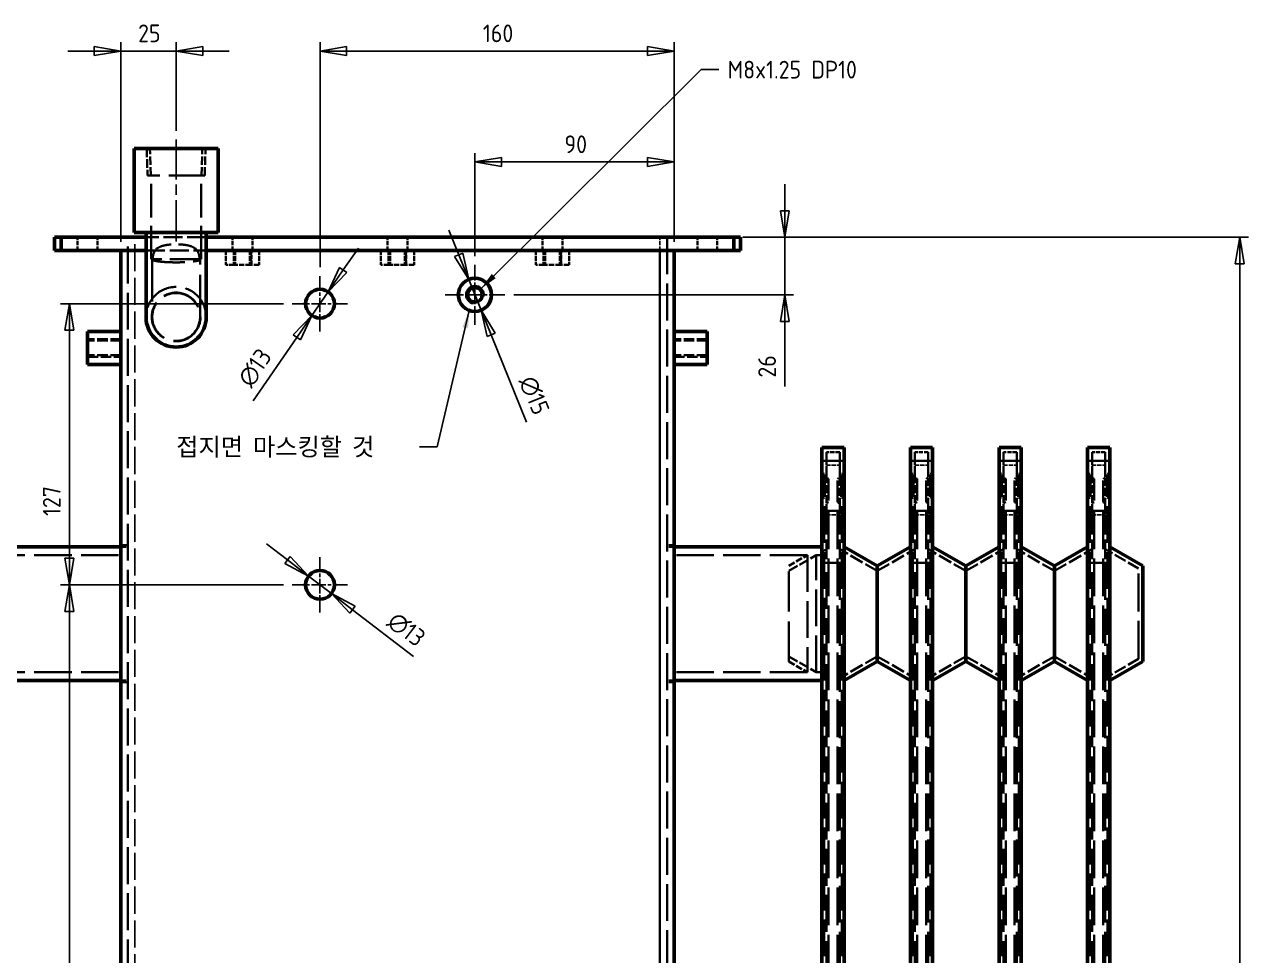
# Model space of a CAD drawing. Header units: millimetres. Extents: x 0 to 3364, y 0 to 2376.
# Drawn here: x 437 to 990, y 880 to 1300 of the extents above; entities that cross this region are included whole.
import ezdxf

# ---------------------------------------------------------------- set-up
doc = ezdxf.new("R2010")
doc.units = ezdxf.units.MM
doc.header["$LTSCALE"] = 4
doc.linetypes.add('CHAIN', pattern=[0.3543, 0.2362, -0.0295, 0.0591, -0.0295])
doc.linetypes.add('DASHED', pattern=[0.2067, 0.1654, -0.0413])
doc.layers.get('0').update_dxf_attribs({"lineweight": 25})
for name, color, linetype, lineweight in [('가려진 것(ISO)', 5, 'DASHED', 35), ('가려진 좁은 것(ISO)', 5, 'DASHED', 25), ('가시적인 것(ISO)', 7, 'Continuous', 50), ('가시적인 좁은 것(ISO)', 1, 'Continuous', 35), ('기호(ISO)', 7, 'Continuous', 25), ('중심 표식(ISO)', 1, 'Continuous', 25), ('중심선(ISO)', 1, 'Continuous', 25), ('치수(ISO)', 7, 'Continuous', 25)]:
    doc.layers.add(name, color=color, linetype=linetype, lineweight=lineweight)
doc.styles.add('ISO ProportionalPSTEK', font='isocp.shx')
doc.dimstyles.new('PSTEK', dxfattribs={"dimscale": 4, "dimtxt": 2, "dimasz": 3, "dimexe": 1, "dimexo": 1, "dimgap": 1, "dimtad": 1, "dimrnd": 1e-08, "dimdsep": 46, "dimtxsty": 'ISO ProportionalPSTEK', "dimblk": 'Filled-1', "dimcen": 0.09, "dimdle": 10, "dimclrd": 3, "dimclre": 3, "dimclrt": 1, "dimadec": 1, "dimazin": 2, "dimtfac": 1, "dimtmove": 0, "dimatfit": 3, "dimfxl": 0, "dimtolj": 1, "dimlwd": -1, "dimlwe": -1, "dimarcsym": 0})
doc.dimstyles.new('PSTEK$7', dxfattribs={"dimscale": 4, "dimtxt": 2, "dimasz": 2, "dimexe": 1, "dimexo": 1, "dimgap": 1, "dimtad": 1, "dimrnd": 1e-08, "dimdsep": 46, "dimtxsty": 'ISO ProportionalPSTEK', "dimblk": 'Filled-1', "dimcen": 0.09, "dimdle": 10, "dimclrd": 3, "dimclre": 3, "dimclrt": 1, "dimadec": 1, "dimazin": 2, "dimtfac": 1, "dimtmove": 0, "dimatfit": 3, "dimfxl": 0, "dimtolj": 1, "dimlwd": -1, "dimlwe": -1, "dimarcsym": 0})

# ---------------------------------------------------------------- blocks, each defined once
blk = doc.blocks.new('Filled-1')
at = {"color": 0}
for p, q in [((0, 0), (-1, 0.167)), ((-1, 0.167), (-1, -0.167)), ((-1, 0), (0, 0)), ((-1, -0.167), (0, 0))]:
    blk.add_line(p, q, dxfattribs=at)
at = {"color": 0, "flags": 128}
blk.add_lwpolyline([(-1, -0.167), (0, 0)], dxfattribs=at)
at = {"color": 0}
blk.add_solid([(-1, -0.167), (0, 0), (-1, 0.167), (-1, -0.167)], dxfattribs=at)
blk = doc.blocks.new('*D19')
at = {"layer": 'Defpoints', "color": 0}
for p in [(457.54, 1047.32), (558.25, 1047.32), (450.75, 344.32)]:
    blk.add_point(p, dxfattribs=at)
at = {"layer": '치수(ISO)', "color": 3}
for p, q in [((554.25, 1047.32), (453.54, 1047.32)), ((457.54, 356.32), (457.54, 1035.32))]:
    blk.add_line(p, q, dxfattribs=at)
at = {"layer": '치수(ISO)', "color": 3, "xscale": 12, "yscale": 12, "zscale": 12}
for p, rotation in [((457.54, 1047.32), 90), ((457.54, 344.32), 270)]:
    blk.add_blockref('Filled-1', p, dxfattribs=dict(at, rotation=rotation))
at = {"layer": '치수(ISO)', "color": 1, "insert": (445.54, 634.45), "char_height": 8, "attachment_point": 1, "rotation": 90, "style": 'ISO ProportionalPSTEK'}
blk.add_mtext('\\A1;703', dxfattribs=at)
blk = doc.blocks.new('*D20')
at = {"layer": 'Defpoints', "color": 0}
for p in [(457.54, 1174.32), (558.25, 1174.32), (558.25, 1047.32)]:
    blk.add_point(p, dxfattribs=at)
at = {"layer": '치수(ISO)', "color": 3}
for p, q in [((554.25, 1174.32), (453.54, 1174.32)), ((457.54, 1059.32), (457.54, 1162.32)), ((554.25, 1047.32), (453.54, 1047.32))]:
    blk.add_line(p, q, dxfattribs=at)
at = {"layer": '치수(ISO)', "color": 3, "xscale": 12, "yscale": 12, "zscale": 12}
for p, rotation in [((457.54, 1174.32), 90), ((457.54, 1047.32), 270)]:
    blk.add_blockref('Filled-1', p, dxfattribs=dict(at, rotation=rotation))
at = {"layer": '치수(ISO)', "color": 1, "insert": (445.54, 1078.42), "char_height": 8, "attachment_point": 1, "rotation": 90, "style": 'ISO ProportionalPSTEK'}
blk.add_mtext('\\A1;127', dxfattribs=at)
blk = doc.blocks.new('*D21')
at = {"layer": 'Defpoints', "color": 0}
for p in [(574.44, 1179.67), (567.05, 1168.97)]:
    blk.add_point(p, dxfattribs=at)
at = {"layer": '치수(ISO)', "color": 3}
for p, q in [((581.25, 1189.54), (588.07, 1199.42)), ((574.44, 1179.67), (567.05, 1168.97)), ((560.24, 1159.09), (540.51, 1130.5))]:
    blk.add_line(p, q, dxfattribs=at)
at = {"layer": '치수(ISO)', "color": 3, "xscale": 12, "yscale": 12, "zscale": 12}
for p, rotation in [((574.44, 1179.67), 235.3926417298371), ((567.05, 1168.97), 55.39264172983709)]:
    blk.add_blockref('Filled-1', p, dxfattribs=dict(at, rotation=rotation))
at = {"layer": '치수(ISO)', "color": 1, "insert": (532.91, 1140.61), "char_height": 8, "attachment_point": 1, "rotation": 55.3926, "style": 'ISO ProportionalPSTEK'}
blk.add_mtext('\\A1;∅13', dxfattribs=at)
blk = doc.blocks.new('*D48')
at = {"layer": 'Defpoints', "color": 0}
for p in [(730.75, 1288.42), (730.75, 1198.32), (570.75, 1186.82)]:
    blk.add_point(p, dxfattribs=at)
at = {"layer": '치수(ISO)', "color": 3}
for p, q in [((570.75, 1190.82), (570.75, 1292.42)), ((730.75, 1202.32), (730.75, 1292.42)), ((582.75, 1288.42), (718.75, 1288.42))]:
    blk.add_line(p, q, dxfattribs=at)
at = {"layer": '치수(ISO)', "color": 3, "xscale": 12, "yscale": 12, "zscale": 12, "rotation": 180}
blk.add_blockref('Filled-1', (570.75, 1288.42), dxfattribs=at)
at = {"layer": '치수(ISO)', "color": 3, "xscale": 12, "yscale": 12, "zscale": 12}
blk.add_blockref('Filled-1', (730.75, 1288.42), dxfattribs=at)
at = {"layer": '치수(ISO)', "color": 1, "insert": (644.34, 1300.42), "char_height": 8, "attachment_point": 1, "style": 'ISO ProportionalPSTEK'}
blk.add_mtext('\\A1;160', dxfattribs=at)
blk = doc.blocks.new('*D49')
at = {"layer": 'Defpoints', "color": 0}
for p in [(640.75, 1238.32), (730.75, 1198.32), (640.75, 1191.82)]:
    blk.add_point(p, dxfattribs=at)
at = {"layer": '치수(ISO)', "color": 3}
for p, q in [((640.75, 1195.82), (640.75, 1242.32)), ((730.75, 1202.32), (730.75, 1242.32)), ((718.75, 1238.32), (652.75, 1238.32))]:
    blk.add_line(p, q, dxfattribs=at)
at = {"layer": '치수(ISO)', "color": 3, "xscale": 12, "yscale": 12, "zscale": 12, "rotation": 180}
blk.add_blockref('Filled-1', (640.75, 1238.32), dxfattribs=at)
at = {"layer": '치수(ISO)', "color": 3, "xscale": 12, "yscale": 12, "zscale": 12}
blk.add_blockref('Filled-1', (730.75, 1238.32), dxfattribs=at)
at = {"layer": '치수(ISO)', "color": 1, "insert": (681.18, 1250.32), "char_height": 8, "attachment_point": 1, "style": 'ISO ProportionalPSTEK'}
blk.add_mtext('\\A1;90', dxfattribs=at)
blk = doc.blocks.new('*D50')
at = {"layer": 'Defpoints', "color": 0}
for p in [(757.75, 1204.32), (780.75, 1204.32), (654.25, 1178.32)]:
    blk.add_point(p, dxfattribs=at)
at = {"layer": '치수(ISO)', "color": 3}
for p, q in [((780.75, 1216.32), (780.75, 1228.32)), ((761.75, 1204.32), (784.75, 1204.32)), ((780.75, 1204.32), (780.75, 1178.32)), ((658.25, 1178.32), (784.75, 1178.32)), ((780.75, 1166.32), (780.75, 1136.92))]:
    blk.add_line(p, q, dxfattribs=at)
at = {"layer": '치수(ISO)', "color": 3, "xscale": 12, "yscale": 12, "zscale": 12}
for p, rotation in [((780.75, 1204.32), 270), ((780.75, 1178.32), 90)]:
    blk.add_blockref('Filled-1', p, dxfattribs=dict(at, rotation=rotation))
at = {"layer": '치수(ISO)', "color": 1, "insert": (768.74, 1140.92), "char_height": 8, "attachment_point": 1, "rotation": 90, "style": 'ISO ProportionalPSTEK'}
blk.add_mtext('\\A1;26', dxfattribs=at)
blk = doc.blocks.new('*D82')
at = {"layer": 'Defpoints', "color": 0}
for p in [(757.75, 1204.32), (757.75, 344.32), (986.26, 344.32)]:
    blk.add_point(p, dxfattribs=at)
at = {"layer": '치수(ISO)', "color": 3}
for p, q in [((761.75, 1204.32), (990.26, 1204.32)), ((986.26, 1192.32), (986.26, 356.32)), ((761.75, 344.32), (990.26, 344.32))]:
    blk.add_line(p, q, dxfattribs=at)
at = {"layer": '치수(ISO)', "color": 3, "xscale": 12, "yscale": 12, "zscale": 12}
for p, rotation in [((986.26, 1204.32), 90), ((986.26, 344.32), 270)]:
    blk.add_blockref('Filled-1', p, dxfattribs=dict(at, rotation=rotation))
at = {"layer": '치수(ISO)', "color": 1, "insert": (974.26, 847.11), "char_height": 8, "attachment_point": 1, "rotation": 90, "style": 'ISO ProportionalPSTEK'}
blk.add_mtext('\\A1;860', dxfattribs=at)
blk = doc.blocks.new('*D84')
at = {"layer": 'Defpoints', "color": 0}
for p in [(505.75, 1288.42), (505.75, 1248.42), (480.75, 1198.32)]:
    blk.add_point(p, dxfattribs=at)
at = {"layer": '치수(ISO)', "color": 3}
for p, q in [((480.75, 1202.32), (480.75, 1292.42)), ((505.75, 1252.42), (505.75, 1292.42)), ((468.75, 1288.42), (456.75, 1288.42)), ((480.75, 1288.42), (505.75, 1288.42)), ((517.75, 1288.42), (529.75, 1288.42))]:
    blk.add_line(p, q, dxfattribs=at)
at = {"layer": '치수(ISO)', "color": 3, "xscale": 12, "yscale": 12, "zscale": 12}
blk.add_blockref('Filled-1', (480.75, 1288.42), dxfattribs=at)
at = {"layer": '치수(ISO)', "color": 3, "xscale": 12, "yscale": 12, "zscale": 12, "rotation": 180}
blk.add_blockref('Filled-1', (505.75, 1288.42), dxfattribs=at)
at = {"layer": '치수(ISO)', "color": 1, "insert": (488.58, 1300.42), "char_height": 8, "attachment_point": 1, "style": 'ISO ProportionalPSTEK'}
blk.add_mtext('\\A1;25', dxfattribs=at)
blk = doc.blocks.new('*D88')
at = {"layer": 'Defpoints', "color": 0}
for p in [(565.59, 1051.27), (575.9, 1043.36)]:
    blk.add_point(p, dxfattribs=at)
at = {"layer": '치수(ISO)', "color": 3}
for p, q in [((556.06, 1058.57), (546.54, 1065.87)), ((565.59, 1051.27), (575.9, 1043.36)), ((585.43, 1036.06), (612.99, 1014.93))]:
    blk.add_line(p, q, dxfattribs=at)
at = {"layer": '치수(ISO)', "color": 3, "xscale": 12, "yscale": 12, "zscale": 12}
for p, rotation in [((565.59, 1051.27), 322.5273312121367), ((575.9, 1043.36), 142.5273312121368)]:
    blk.add_blockref('Filled-1', p, dxfattribs=dict(at, rotation=rotation))
at = {"layer": '치수(ISO)', "color": 1, "insert": (605.43, 1035.85), "char_height": 8, "attachment_point": 1, "rotation": 322.5273, "style": 'ISO ProportionalPSTEK'}
blk.add_mtext('\\A1;∅13', dxfattribs=at)
blk = doc.blocks.new('*D91')
at = {"layer": 'Defpoints', "color": 0}
for p in [(637.93, 1185.27), (643.56, 1171.36)]:
    blk.add_point(p, dxfattribs=at)
at = {"layer": '치수(ISO)', "color": 3}
for p, q in [((633.43, 1196.39), (628.93, 1207.52)), ((637.93, 1185.27), (643.56, 1171.36)), ((648.06, 1160.24), (664.03, 1120.77))]:
    blk.add_line(p, q, dxfattribs=at)
at = {"layer": '치수(ISO)', "color": 3, "xscale": 12, "yscale": 12, "zscale": 12}
for p, rotation in [((637.93, 1185.27), 292.0314721064738), ((643.56, 1171.36), 112.0314721064738)]:
    blk.add_blockref('Filled-1', p, dxfattribs=dict(at, rotation=rotation))
at = {"layer": '치수(ISO)', "color": 1, "insert": (668.13, 1142.63), "char_height": 8, "attachment_point": 1, "rotation": 292.0315, "style": 'ISO ProportionalPSTEK'}
blk.add_mtext('\\A1;∅15', dxfattribs=at)

msp = doc.modelspace()

# ---------------------------------------------------------------- linework, layer by layer
at = {"layer": '가려진 것(ISO)', "ltscale": 5.831117}
for p, q in [((492.4608, 1244.416), (492.8433, 1232.176)), ((494.2954, 1232.176), (493.9129, 1244.416)), ((517.1964, 1232.176), (517.5789, 1244.416)), ((518.6486, 1232.176), (519.0311, 1244.416))]:
    msp.add_line(p, q, dxfattribs=at)
at = {"layer": '가려진 것(ISO)', "ltscale": 24.513083}
msp.add_line((518.6486, 1232.176), (492.8433, 1232.176), dxfattribs=at)
at = {"layer": '가려진 것(ISO)', "ltscale": 22.835026}
for p, q in [((494.4304, 1194.416), (494.4304, 1232.176)), ((517.0614, 1194.416), (517.0614, 1232.176))]:
    msp.add_line(p, q, dxfattribs=at)
at = {"layer": '가려진 것(ISO)', "ltscale": 2.856945}
for p, q in [((461.2459, 1198.316), (461.2459, 1204.316)), ((470.2459, 1198.316), (470.2459, 1204.316)), ((531.2459, 1198.316), (531.2459, 1204.316)), ((540.2459, 1198.316), (540.2459, 1204.316)), ((601.2459, 1198.316), (601.2459, 1204.316)), ((610.2459, 1198.316), (610.2459, 1204.316)), ((671.2459, 1198.316), (671.2459, 1204.316)), ((680.2459, 1198.316), (680.2459, 1204.316)), ((741.2459, 1198.316), (741.2459, 1204.316)), ((750.2459, 1198.316), (750.2459, 1204.316)), ((805.5459, 1107.316), (799.5459, 1107.316)), ((845.5459, 1107.316), (839.5459, 1107.316)), ((885.5459, 1107.316), (879.5459, 1107.316)), ((925.5459, 1107.316), (919.5459, 1107.316))]:
    msp.add_line(p, q, dxfattribs=at)
at = {"layer": '가려진 것(ISO)', "ltscale": 25.236881}
for p, q in [((483.9459, 348.816), (483.9459, 1204.316)), ((727.5459, 1204.316), (727.5459, 348.816))]:
    msp.add_line(p, q, dxfattribs=at)
at = {"layer": '가려진 것(ISO)', "ltscale": 12.951837}
for p, q in [((519.3459, 1204.316), (492.1459, 1204.316)), ((492.1459, 1198.316), (519.3459, 1198.316))]:
    msp.add_line(p, q, dxfattribs=at)
at = {"layer": '가려진 것(ISO)', "ltscale": 3.095032}
for p, q in [((528.2404, 1198.316), (528.2404, 1191.816)), ((531.7459, 1198.316), (531.7459, 1191.816)), ((531.9931, 1198.316), (531.9931, 1191.816)), ((532.4224, 1198.316), (532.4224, 1191.816)), ((539.0694, 1198.316), (539.0694, 1191.816)), ((539.4987, 1198.316), (539.4987, 1191.816)), ((539.7459, 1191.816), (539.7459, 1198.316)), ((543.2515, 1198.316), (543.2515, 1191.816)), ((598.2404, 1198.316), (598.2404, 1191.816)), ((601.7459, 1198.316), (601.7459, 1191.816)), ((601.9931, 1198.316), (601.9931, 1191.816)), ((602.4224, 1198.316), (602.4224, 1191.816)), ((609.0694, 1198.316), (609.0694, 1191.816)), ((609.4987, 1198.316), (609.4987, 1191.816)), ((609.7459, 1191.816), (609.7459, 1198.316)), ((613.2515, 1198.316), (613.2515, 1191.816)), ((668.2404, 1198.316), (668.2404, 1191.816)), ((671.7459, 1198.316), (671.7459, 1191.816)), ((671.9931, 1198.316), (671.9931, 1191.816)), ((672.4224, 1198.316), (672.4224, 1191.816)), ((679.0694, 1198.316), (679.0694, 1191.816)), ((679.4987, 1198.316), (679.4987, 1191.816)), ((679.7459, 1191.816), (679.7459, 1198.316)), ((683.2515, 1198.316), (683.2515, 1191.816))]:
    msp.add_line(p, q, dxfattribs=at)
at = {"layer": '가려진 것(ISO)', "ltscale": 21.497757}
msp.add_line((517.0614, 1194.416), (494.4304, 1194.416), dxfattribs=at)
at = {"layer": '가려진 것(ISO)', "ltscale": 0.387229}
for p, q in [((495.1277, 1193.997), (494.4304, 1194.416)), ((516.3642, 1193.997), (517.0614, 1194.416))]:
    msp.add_line(p, q, dxfattribs=at)
at = {"layer": '가려진 것(ISO)', "ltscale": 28.682802}
for p, q in [((494.9459, 1194.2172), (494.9459, 1168.316)), ((516.5459, 1168.316), (516.5459, 1194.2172))]:
    msp.add_line(p, q, dxfattribs=at)
at = {"layer": '가려진 것(ISO)', "ltscale": 3.573851}
for p, q in [((531.9931, 1191.816), (528.2404, 1191.816)), ((539.4987, 1191.816), (531.9931, 1191.816)), ((543.2515, 1191.816), (539.4987, 1191.816)), ((601.9931, 1191.816), (598.2404, 1191.816)), ((609.4987, 1191.816), (601.9931, 1191.816)), ((613.2515, 1191.816), (609.4987, 1191.816)), ((671.9931, 1191.816), (668.2404, 1191.816)), ((679.4987, 1191.816), (671.9931, 1191.816)), ((683.2515, 1191.816), (679.4987, 1191.816))]:
    msp.add_line(p, q, dxfattribs=at)
at = {"layer": '가려진 것(ISO)', "ltscale": 7.142512}
for p, q in [((480.7459, 1158.316), (465.7459, 1158.316)), ((480.7459, 1157.6395), (465.7459, 1157.6395)), ((745.7459, 1158.316), (730.7459, 1158.316)), ((745.7459, 1157.6395), (730.7459, 1157.6395)), ((480.7459, 1150.9925), (465.7459, 1150.9925)), ((465.7459, 1150.316), (480.7459, 1150.316)), ((745.7459, 1150.9925), (730.7459, 1150.9925)), ((730.7459, 1150.316), (745.7459, 1150.316))]:
    msp.add_line(p, q, dxfattribs=at)
at = {"layer": '가려진 것(ISO)', "ltscale": 20.68726}
for p, q in [((799.5459, 1107.316), (799.5459, 1101.4059)), ((805.5459, 1107.316), (805.5459, 1101.4059)), ((839.5459, 1107.316), (839.5459, 1101.4059)), ((845.5459, 1107.316), (845.5459, 1101.4059)), ((879.5459, 1107.316), (879.5459, 1101.4059)), ((885.5459, 1107.316), (885.5459, 1101.4059)), ((919.5459, 1107.316), (919.5459, 1101.4059)), ((925.5459, 1107.316), (925.5459, 1101.4059))]:
    msp.add_line(p, q, dxfattribs=at)
at = {"layer": '가려진 것(ISO)', "ltscale": 7.98303}
for p, q in [((799.5459, 1095.6718), (799.5459, 1101.4059)), ((805.5459, 1101.4059), (805.5459, 1095.6718)), ((839.5459, 1095.6718), (839.5459, 1101.4059)), ((845.5459, 1101.4059), (845.5459, 1095.6718)), ((879.5459, 1095.6718), (879.5459, 1101.4059)), ((885.5459, 1101.4059), (885.5459, 1095.6718)), ((919.5459, 1095.6718), (919.5459, 1101.4059)), ((925.5459, 1101.4059), (925.5459, 1095.6718))]:
    msp.add_line(p, q, dxfattribs=at)
at = {"layer": '가려진 것(ISO)', "ltscale": 0.768951}
for p, q in [((799.5459, 1095.6718), (800.5459, 1095.2381)), ((804.5459, 1095.2381), (805.5459, 1095.6718)), ((839.5459, 1095.6718), (840.5459, 1095.2381)), ((844.5459, 1095.2381), (845.5459, 1095.6718)), ((879.5459, 1095.6718), (880.5459, 1095.2381)), ((884.5459, 1095.2381), (885.5459, 1095.6718)), ((919.5459, 1095.6718), (920.5459, 1095.2381)), ((924.5459, 1095.2381), (925.5459, 1095.6718)), ((800.5459, 1084.6566), (799.5459, 1084.2228)), ((805.5459, 1084.2228), (804.5459, 1084.6566)), ((840.5459, 1084.6566), (839.5459, 1084.2228)), ((845.5459, 1084.2228), (844.5459, 1084.6566)), ((880.5459, 1084.6566), (879.5459, 1084.2228)), ((885.5459, 1084.2228), (884.5459, 1084.6566)), ((920.5459, 1084.6566), (919.5459, 1084.2228)), ((925.5459, 1084.2228), (924.5459, 1084.6566))]:
    msp.add_line(p, q, dxfattribs=at)
at = {"layer": '가려진 것(ISO)', "ltscale": 5.45162}
for p, q in [((799.5459, 1084.2228), (799.5459, 1095.6718)), ((805.5459, 1095.6718), (805.5459, 1084.2228)), ((839.5459, 1084.2228), (839.5459, 1095.6718)), ((845.5459, 1095.6718), (845.5459, 1084.2228)), ((879.5459, 1084.2228), (879.5459, 1095.6718)), ((885.5459, 1095.6718), (885.5459, 1084.2228)), ((919.5459, 1084.2228), (919.5459, 1095.6718)), ((925.5459, 1095.6718), (925.5459, 1084.2228))]:
    msp.add_line(p, q, dxfattribs=at)
at = {"layer": '가려진 것(ISO)', "ltscale": 14.731858}
for p, q in [((800.5459, 1095.2381), (800.5459, 1084.6566)), ((804.5459, 1084.6566), (804.5459, 1095.2381)), ((840.5459, 1095.2381), (840.5459, 1084.6566)), ((844.5459, 1084.6566), (844.5459, 1095.2381)), ((880.5459, 1095.2381), (880.5459, 1084.6566)), ((884.5459, 1084.6566), (884.5459, 1095.2381)), ((920.5459, 1095.2381), (920.5459, 1084.6566)), ((924.5459, 1084.6566), (924.5459, 1095.2381))]:
    msp.add_line(p, q, dxfattribs=at)
at = {"layer": '가려진 것(ISO)', "ltscale": 25.095615}
for p, q in [((798.5459, 381.5821), (798.5459, 1087.0499)), ((806.5459, 381.5821), (806.5459, 1087.0499)), ((838.5459, 381.5821), (838.5459, 1087.0499)), ((846.5459, 381.5821), (846.5459, 1087.0499)), ((878.5459, 381.5821), (878.5459, 1087.0499)), ((886.5459, 381.5821), (886.5459, 1087.0499)), ((918.5459, 381.5821), (918.5459, 1087.0499)), ((926.5459, 381.5821), (926.5459, 1087.0499))]:
    msp.add_line(p, q, dxfattribs=at)
at = {"layer": '가려진 것(ISO)', "ltscale": 7.417737}
for p, q in [((799.5459, 1078.8949), (799.5459, 1084.2228)), ((805.5459, 1084.2228), (805.5459, 1078.8949)), ((839.5459, 1078.8949), (839.5459, 1084.2228)), ((845.5459, 1084.2228), (845.5459, 1078.8949)), ((879.5459, 1078.8949), (879.5459, 1084.2228)), ((885.5459, 1084.2228), (885.5459, 1078.8949)), ((919.5459, 1078.8949), (919.5459, 1084.2228)), ((925.5459, 1084.2228), (925.5459, 1078.8949))]:
    msp.add_line(p, q, dxfattribs=at)
at = {"layer": '가려진 것(ISO)', "ltscale": 25.680655}
for p, q in [((800.5459, 383.9754), (800.5459, 1084.6566)), ((804.5459, 383.9754), (804.5459, 1084.6566)), ((840.5459, 383.9754), (840.5459, 1084.6566)), ((844.5459, 383.9754), (844.5459, 1084.6566)), ((880.5459, 383.9754), (880.5459, 1084.6566)), ((884.5459, 383.9754), (884.5459, 1084.6566)), ((920.5459, 383.9754), (920.5459, 1084.6566)), ((924.5459, 383.9754), (924.5459, 1084.6566))]:
    msp.add_line(p, q, dxfattribs=at)
at = {"layer": '가려진 것(ISO)', "ltscale": 13.380299}
for p, q in [((799.5459, 1078.8949), (799.5459, 1057.2819)), ((805.5459, 1078.8949), (805.5459, 1057.2819)), ((839.5459, 1078.8949), (839.5459, 1057.2819)), ((845.5459, 1078.8949), (845.5459, 1057.2819)), ((879.5459, 1078.8949), (879.5459, 1057.2819)), ((885.5459, 1078.8949), (885.5459, 1057.2819)), ((919.5459, 1078.8949), (919.5459, 1057.2819)), ((925.5459, 1078.8949), (925.5459, 1057.2819))]:
    msp.add_line(p, q, dxfattribs=at)
at = {"layer": '가려진 것(ISO)', "ltscale": 1.523657}
for p, q in [((483.9459, 1065.316), (480.7459, 1065.316)), ((480.7459, 1064.566), (483.9459, 1064.566)), ((730.7459, 1065.316), (727.5459, 1065.316)), ((730.7459, 1064.566), (727.5459, 1064.566)), ((480.7459, 1004.066), (483.9459, 1004.066)), ((483.9459, 1003.316), (480.7459, 1003.316)), ((730.7459, 1004.066), (727.5459, 1004.066)), ((730.7459, 1003.316), (727.5459, 1003.316))]:
    msp.add_line(p, q, dxfattribs=at)
at = {"layer": '가려진 것(ISO)', "ltscale": 1.099577}
for p, q in [((797.5459, 1062.2566), (799.5459, 1063.4113)), ((797.5459, 1006.3754), (799.5459, 1005.2207))]:
    msp.add_line(p, q, dxfattribs=at)
at = {"layer": '가려진 것(ISO)', "ltscale": 9.347156}
for p, q in [((822.5459, 1053.5963), (805.5459, 1063.4113)), ((822.5459, 1053.5963), (839.5459, 1063.4113)), ((862.5459, 1053.5963), (845.5459, 1063.4113)), ((862.5459, 1053.5963), (879.5459, 1063.4113)), ((902.5459, 1053.5963), (885.5459, 1063.4113)), ((902.5459, 1053.5963), (919.5459, 1063.4113)), ((822.5459, 1015.0356), (805.5459, 1005.2207)), ((822.5459, 1015.0356), (839.5459, 1005.2207)), ((862.5459, 1015.0356), (845.5459, 1005.2207)), ((862.5459, 1015.0356), (879.5459, 1005.2207)), ((902.5459, 1015.0356), (885.5459, 1005.2207)), ((902.5459, 1015.0356), (919.5459, 1005.2207))]:
    msp.add_line(p, q, dxfattribs=at)
at = {"layer": '가려진 것(ISO)', "ltscale": 8.247478}
for p, q in [((940.5459, 1054.751), (925.5459, 1063.4113)), ((940.5459, 1013.8809), (925.5459, 1005.2207))]:
    msp.add_line(p, q, dxfattribs=at)
at = {"layer": '가려진 것(ISO)', "ltscale": 25.567734}
for p, q in [((420.5277, 1060.766), (483.9459, 1060.766)), ((790.9641, 1060.766), (727.5459, 1060.766)), ((420.5277, 1007.866), (483.9459, 1007.866)), ((790.9641, 1007.866), (727.5459, 1007.866))]:
    msp.add_line(p, q, dxfattribs=at)
at = {"layer": '가려진 것(ISO)', "ltscale": 6.827909}
for p, q in [((782.5459, 1053.5963), (794.9641, 1060.766)), ((782.5459, 1015.0356), (794.9641, 1007.866))]:
    msp.add_line(p, q, dxfattribs=at)
at = {"layer": '가려진 것(ISO)', "ltscale": 4.628555}
for p, q in [((782.5459, 1055.9057), (790.9641, 1060.766)), ((782.5459, 1012.7262), (790.9641, 1007.866))]:
    msp.add_line(p, q, dxfattribs=at)
at = {"layer": '가려진 것(ISO)', "ltscale": 25.125523}
for p, q in [((790.9641, 1060.766), (790.9641, 1007.866)), ((794.9641, 1007.866), (794.9641, 1060.766))]:
    msp.add_line(p, q, dxfattribs=at)
at = {"layer": '가려진 것(ISO)', "ltscale": 1.229283}
for p, q in [((797.5459, 1060.766), (794.9641, 1060.766)), ((797.5459, 1007.866), (794.9641, 1007.866))]:
    msp.add_line(p, q, dxfattribs=at)
at = {"layer": '가려진 것(ISO)', "ltscale": 25.201393}
for p, q in [((799.5459, 411.35), (799.5459, 1057.2819)), ((805.5459, 1057.2819), (805.5459, 411.35)), ((839.5459, 411.35), (839.5459, 1057.2819)), ((845.5459, 1057.2819), (845.5459, 411.35)), ((879.5459, 411.35), (879.5459, 1057.2819)), ((885.5459, 1057.2819), (885.5459, 411.35)), ((919.5459, 411.35), (919.5459, 1057.2819)), ((925.5459, 1057.2819), (925.5459, 411.35))]:
    msp.add_line(p, q, dxfattribs=at)
at = {"layer": '가려진 것(ISO)', "ltscale": 27.344858}
msp.add_line((782.5459, 1012.7262), (782.5459, 1055.9057), dxfattribs=at)
at = {"layer": '가려진 것(ISO)', "ltscale": 25.882353}
msp.add_line((940.5459, 1013.8809), (940.5459, 1054.751), dxfattribs=at)
at = {"layer": '가려진 것(ISO)', "ltscale": 27.864473}
msp.add_circle((505.7459, 1168.316), 11, dxfattribs=at)
at = {"layer": '가려진 것(ISO)', "ltscale": 27.357845}
msp.add_circle((505.7459, 1168.316), 10.8, dxfattribs=at)
at = {"layer": '가려진 것(ISO)', "ltscale": 25.837965}
msp.add_arc((505.7459, 1168.316), 13.6, 0, 180, dxfattribs=at)
at = {"layer": '가려진 것(ISO)', "ltscale": 20.062609}
msp.add_open_spline([(516.399, 1194.416), (516.3223, 1195.1972), (516.2088, 1195.9324), (515.8264, 1197.2967), (515.5646, 1197.8789), (514.7122, 1199.0552), (514.0473, 1199.5638), (512.3581, 1200.3349), (511.373, 1200.6046), (508.9976, 1201.004), (507.663, 1201.108), (504.8885, 1201.1551), (503.4742, 1201.0913), (500.9513, 1200.7764), (499.8497, 1200.5496), (497.9444, 1199.8491), (497.2044, 1199.4017), (496.1596, 1198.2929), (495.8105, 1197.6715), (495.3167, 1196.1474), (495.1812, 1195.3154), (495.0929, 1194.416)], degree=3, knots=[-3.23884669, -3.23884669, -3.23884669, -3.23884669, -2.97634439, -2.97634439, -2.70861274, -2.70861274, -2.34505295, -2.34505295, -2.00405746, -2.00405746, -1.63488458, -1.63488458, -1.25155033, -1.25155033, -0.90838332, -0.90838332, -0.57132668, -0.57132668, -0.2810362, -0.2810362, 0, 0, 0, 0], dxfattribs=at)
at = {"layer": '가려진 것(ISO)', "ltscale": 22.921331}
msp.add_open_spline([(495.0929, 1194.416), (494.9478, 1194.3182), (494.9095, 1194.2191), (495.0872, 1193.9732), (495.4355, 1193.8289), (496.5857, 1193.5587), (497.3736, 1193.4347), (499.3202, 1193.22), (500.4644, 1193.1317), (502.9969, 1193.0076), (504.3646, 1192.9744), (505.7459, 1192.9744), (506.6924, 1192.9744), (507.6345, 1192.9899), (509.4357, 1193.0495), (510.2884, 1193.0924), (512.3239, 1193.2317), (513.4064, 1193.3428), (515.1578, 1193.6024), (515.8009, 1193.7488), (516.5533, 1194.0608), (516.6428, 1194.2238), (516.4283, 1194.3954), (516.4142, 1194.4057), (516.399, 1194.416)], degree=3, knots=[-1.89990553, -1.89990553, -1.89990553, -1.89990553, -1.62770905, -1.62770905, -1.22203518, -1.22203518, -0.82025141, -0.82025141, -0.41440984, -0.41440984, 0, 0, 0, 0.28394085, 0.28394085, 0.55997662, 0.55997662, 0.98875472, 0.98875472, 1.42489447, 1.42489447, 1.87097513, 1.87097513, 1.89947371, 1.89947371, 1.89947371, 1.89947371], dxfattribs=at)
at = {"layer": '가려진 좁은 것(ISO)', "ltscale": 18.477003}
msp.add_line((487.1459, 348.816), (487.1459, 1204.316), dxfattribs=at)
at = {"layer": '가려진 좁은 것(ISO)', "ltscale": 2.856945}
for p, q in [((724.3459, 1198.316), (724.3459, 1204.316)), ((799.5459, 1101.4059), (805.5459, 1101.4059)), ((839.5459, 1101.4059), (845.5459, 1101.4059)), ((879.5459, 1101.4059), (885.5459, 1101.4059)), ((919.5459, 1101.4059), (925.5459, 1101.4059)), ((799.5459, 1078.8949), (805.5459, 1078.8949)), ((839.5459, 1078.8949), (845.5459, 1078.8949)), ((879.5459, 1078.8949), (885.5459, 1078.8949)), ((919.5459, 1078.8949), (925.5459, 1078.8949))]:
    msp.add_line(p, q, dxfattribs=at)
at = {"layer": '가시적인 것(ISO)'}
for p, q in [((524.7459, 1244.416), (486.7459, 1244.416)), ((486.7459, 1206.416), (486.7459, 1244.416)), ((524.7459, 1206.416), (524.7459, 1244.416)), ((486.7459, 1206.416), (524.7459, 1206.416)), ((492.1459, 1206.416), (492.1459, 1168.316)), ((519.3459, 1168.316), (519.3459, 1206.416)), ((453.7459, 1204.316), (450.7459, 1204.316)), ((450.7459, 1204.316), (450.7459, 1198.316)), ((453.7459, 1198.316), (453.7459, 1204.316)), ((492.1459, 1204.316), (453.7459, 1204.316)), ((757.7459, 1204.316), (519.3459, 1204.316)), ((757.7459, 1204.316), (757.7459, 1198.316)), ((760.7459, 1204.316), (757.7459, 1204.316)), ((760.7459, 1198.316), (760.7459, 1204.316)), ((450.7459, 1198.316), (453.7459, 1198.316)), ((453.7459, 1198.316), (492.1459, 1198.316)), ((480.7459, 348.816), (480.7459, 1198.316)), ((519.3459, 1198.316), (757.7459, 1198.316)), ((730.7459, 348.816), (730.7459, 1198.316)), ((757.7459, 1198.316), (760.7459, 1198.316)), ((465.7459, 1161.816), (465.7459, 1146.816)), ((480.7459, 1161.816), (465.7459, 1161.816)), ((745.7459, 1161.816), (730.7459, 1161.816)), ((745.7459, 1161.816), (745.7459, 1146.816)), ((480.7459, 1146.816), (465.7459, 1146.816)), ((745.7459, 1146.816), (730.7459, 1146.816)), ((797.5459, 1109.316), (797.5459, 1103.2852)), ((807.5459, 1109.316), (797.5459, 1109.316)), ((807.5459, 1103.2852), (807.5459, 1109.316)), ((837.5459, 1109.316), (837.5459, 1103.2852)), ((847.5459, 1109.316), (837.5459, 1109.316)), ((847.5459, 1103.2852), (847.5459, 1109.316)), ((877.5459, 1109.316), (877.5459, 1103.2852)), ((887.5459, 1109.316), (877.5459, 1109.316)), ((887.5459, 1103.2852), (887.5459, 1109.316)), ((917.5459, 1109.316), (917.5459, 1103.2852)), ((927.5459, 1109.316), (917.5459, 1109.316)), ((927.5459, 1103.2852), (927.5459, 1109.316)), ((797.5459, 1097.5352), (797.5459, 1103.2852)), ((807.5459, 1103.2852), (807.5459, 1097.5352)), ((837.5459, 1097.5352), (837.5459, 1103.2852)), ((847.5459, 1103.2852), (847.5459, 1097.5352)), ((877.5459, 1097.5352), (877.5459, 1103.2852)), ((887.5459, 1103.2852), (887.5459, 1097.5352)), ((917.5459, 1097.5352), (917.5459, 1103.2852)), ((927.5459, 1103.2852), (927.5459, 1097.5352)), ((797.5459, 1097.5352), (798.5459, 1097.1015)), ((797.5459, 1086.6161), (797.5459, 1097.5352)), ((798.5459, 1097.1015), (798.5459, 1087.0499)), ((806.5459, 1097.1015), (807.5459, 1097.5352)), ((806.5459, 1087.0499), (806.5459, 1097.1015)), ((807.5459, 1097.5352), (807.5459, 1086.6161)), ((837.5459, 1097.5352), (838.5459, 1097.1015)), ((837.5459, 1086.6161), (837.5459, 1097.5352)), ((838.5459, 1097.1015), (838.5459, 1087.0499)), ((846.5459, 1097.1015), (847.5459, 1097.5352)), ((846.5459, 1087.0499), (846.5459, 1097.1015)), ((847.5459, 1097.5352), (847.5459, 1086.6161)), ((877.5459, 1097.5352), (878.5459, 1097.1015)), ((877.5459, 1086.6161), (877.5459, 1097.5352)), ((878.5459, 1097.1015), (878.5459, 1087.0499)), ((886.5459, 1097.1015), (887.5459, 1097.5352)), ((886.5459, 1087.0499), (886.5459, 1097.1015)), ((887.5459, 1097.5352), (887.5459, 1086.6161)), ((917.5459, 1097.5352), (918.5459, 1097.1015)), ((917.5459, 1086.6161), (917.5459, 1097.5352)), ((918.5459, 1097.1015), (918.5459, 1087.0499)), ((926.5459, 1097.1015), (927.5459, 1097.5352)), ((926.5459, 1087.0499), (926.5459, 1097.1015)), ((927.5459, 1097.5352), (927.5459, 1086.6161)), ((798.5459, 1087.0499), (797.5459, 1086.6161)), ((797.5459, 1080.7742), (797.5459, 1086.6161)), ((807.5459, 1086.6161), (806.5459, 1087.0499)), ((807.5459, 1086.6161), (807.5459, 1080.7742)), ((838.5459, 1087.0499), (837.5459, 1086.6161)), ((837.5459, 1080.7742), (837.5459, 1086.6161)), ((847.5459, 1086.6161), (846.5459, 1087.0499)), ((847.5459, 1086.6161), (847.5459, 1080.7742)), ((878.5459, 1087.0499), (877.5459, 1086.6161)), ((877.5459, 1080.7742), (877.5459, 1086.6161)), ((887.5459, 1086.6161), (886.5459, 1087.0499)), ((887.5459, 1086.6161), (887.5459, 1080.7742)), ((918.5459, 1087.0499), (917.5459, 1086.6161)), ((917.5459, 1080.7742), (917.5459, 1086.6161)), ((927.5459, 1086.6161), (926.5459, 1087.0499)), ((927.5459, 1086.6161), (927.5459, 1080.7742)), ((797.5459, 1080.7742), (797.5459, 1057.2819)), ((807.5459, 1057.2819), (807.5459, 1080.7742)), ((837.5459, 1080.7742), (837.5459, 1057.2819)), ((847.5459, 1057.2819), (847.5459, 1080.7742)), ((877.5459, 1080.7742), (877.5459, 1057.2819)), ((887.5459, 1057.2819), (887.5459, 1080.7742)), ((917.5459, 1080.7742), (917.5459, 1057.2819)), ((927.5459, 1057.2819), (927.5459, 1080.7742)), ((413.9459, 1064.566), (480.7459, 1064.566)), ((797.5459, 1064.566), (730.7459, 1064.566)), ((822.5459, 1055.9057), (807.5459, 1064.566)), ((822.5459, 1055.9057), (837.5459, 1064.566)), ((862.5459, 1055.9057), (847.5459, 1064.566)), ((862.5459, 1055.9057), (877.5459, 1064.566)), ((902.5459, 1055.9057), (887.5459, 1064.566)), ((902.5459, 1055.9057), (917.5459, 1064.566)), ((942.5459, 1055.9057), (927.5459, 1064.566)), ((797.5459, 411.35), (797.5459, 1057.2819)), ((807.5459, 1057.2819), (807.5459, 411.35)), ((837.5459, 411.35), (837.5459, 1057.2819)), ((847.5459, 1057.2819), (847.5459, 411.35)), ((877.5459, 411.35), (877.5459, 1057.2819)), ((887.5459, 1057.2819), (887.5459, 411.35)), ((917.5459, 411.35), (917.5459, 1057.2819)), ((927.5459, 1057.2819), (927.5459, 411.35)), ((822.5459, 1012.7262), (822.5459, 1055.9057)), ((862.5459, 1012.7262), (862.5459, 1055.9057)), ((902.5459, 1012.7262), (902.5459, 1055.9057)), ((942.5459, 1012.7262), (942.5459, 1055.9057)), ((822.5459, 1012.7262), (807.5459, 1004.066)), ((822.5459, 1012.7262), (837.5459, 1004.066)), ((862.5459, 1012.7262), (847.5459, 1004.066)), ((862.5459, 1012.7262), (877.5459, 1004.066)), ((902.5459, 1012.7262), (887.5459, 1004.066)), ((902.5459, 1012.7262), (917.5459, 1004.066)), ((942.5459, 1012.7262), (927.5459, 1004.066)), ((413.9459, 1004.066), (480.7459, 1004.066)), ((797.5459, 1004.066), (730.7459, 1004.066))]:
    msp.add_line(p, q, dxfattribs=at)
for centre, radius in [((640.7459, 1178.316), 7.5), ((570.7459, 1174.316), 6.5), ((640.7459, 1178.316), 3.3235), ((570.7459, 1047.316), 6.5)]:
    msp.add_circle(centre, radius, dxfattribs=at)
msp.add_arc((505.7459, 1168.316), 13.6, 180, 0, dxfattribs=at)
at = {"layer": '가시적인 좁은 것(ISO)'}
for p, q in [((724.3459, 1198.316), (724.3459, 348.816)), ((797.5459, 1103.2852), (807.5459, 1103.2852)), ((837.5459, 1103.2852), (847.5459, 1103.2852)), ((877.5459, 1103.2852), (887.5459, 1103.2852)), ((917.5459, 1103.2852), (927.5459, 1103.2852)), ((797.5459, 1080.7742), (807.5459, 1080.7742)), ((837.5459, 1080.7742), (847.5459, 1080.7742)), ((877.5459, 1080.7742), (887.5459, 1080.7742)), ((917.5459, 1080.7742), (927.5459, 1080.7742)), ((797.5459, 1057.2819), (807.5459, 1057.2819)), ((837.5459, 1057.2819), (847.5459, 1057.2819)), ((877.5459, 1057.2819), (887.5459, 1057.2819)), ((917.5459, 1057.2819), (927.5459, 1057.2819))]:
    msp.add_line(p, q, dxfattribs=at)
msp.add_arc((640.7459, 1178.316), 4, 350, 260, dxfattribs=at)
at = {"layer": '중심 표식(ISO)', "linetype": 'CHAIN', "ltscale": 7.50055}
for p, q in [((640.7459, 1191.816), (640.7459, 1164.816)), ((654.2459, 1178.316), (627.2459, 1178.316))]:
    msp.add_line(p, q, dxfattribs=at)
at = {"layer": '중심 표식(ISO)', "linetype": 'CHAIN', "ltscale": 6.944946}
for p, q in [((570.7459, 1186.816), (570.7459, 1161.816)), ((583.2459, 1174.316), (558.2459, 1174.316)), ((570.7459, 1059.816), (570.7459, 1034.816)), ((583.2459, 1047.316), (558.2459, 1047.316))]:
    msp.add_line(p, q, dxfattribs=at)
at = {"layer": '중심선(ISO)', "linetype": 'CHAIN', "ltscale": 19.757267}
msp.add_line((505.7459, 1202.416), (505.7459, 1248.416), dxfattribs=at)

# ---------------------------------------------------------------- texts
at = {"layer": '기호(ISO)', "color": 1, "insert": (754.9386, 1284.0207), "char_height": 8, "width": 69.147082, "attachment_point": 1, "line_spacing_factor": 0.35, "style": 'ISO ProportionalPSTEK'}
msp.add_mtext('{M8x1.25 DP10}', dxfattribs=at)
at = {"layer": '기호(ISO)', "color": 1, "insert": (505.8124, 1113.6835), "char_height": 8, "width": 105.897503, "attachment_point": 1, "style": 'ISO ProportionalPSTEK'}
msp.add_mtext('{\\fISOCP|b0|i0;\\H8.0000;접지면 마스킹할 것}', dxfattribs=at)

# ---------------------------------------------------------------- dimensions: what is measured, and where the dimension line sits
at = {"layer": '치수(ISO)', "color": 3}
dim = msp.add_linear_dim(base=(505.7459, 1288.416), p1=(480.7459, 1198.316), p2=(505.7459, 1248.416), dimstyle='PSTEK', override={"dimdec": 2, "dimtp": 0, "dimtm": 0, "dimtdec": 2, "dimtofl": 1, "dimatfit": 1}, dxfattribs=at)
dim.commit()
dim.dimension.update_dxf_attribs({"geometry": '*D84', "text_midpoint": (493.2459, 1288.416), "dimtype": 160})
for base, p1, p2, angle, override, picture, middle in [((730.7459, 1288.416), (570.7459, 1186.816), (730.7459, 1198.316), 180, {"dimdec": 2, "dimtp": 0, "dimtm": 0, "dimtdec": 2, "dimtofl": 0, "dimatfit": 1}, '*D48', (650.7459, 1288.416)), ((640.7459, 1238.316), (730.7459, 1198.316), (640.7459, 1191.816), 180, {"dimdec": 2, "dimtp": 0, "dimtm": 0, "dimtdec": 2, "dimtofl": 0, "dimatfit": 1}, '*D49', (685.7459, 1238.316)), ((780.7459, 1204.316), (654.2459, 1178.316), (757.7459, 1204.316), 90, {"dimdec": 2, "dimtp": 0, "dimtm": 0, "dimtdec": 2, "dimtofl": 1, "dimatfit": 1}, '*D50', (780.7459, 1145.616)), ((986.2583, 344.316), (757.7459, 1204.316), (757.7459, 344.316), 90, {"dimdec": 2, "dimtp": 0, "dimtm": 0, "dimtdec": 2, "dimtofl": 0, "dimatfit": 1}, '*D82', (986.2583, 854.316)), ((457.5404, 1174.316), (558.2459, 1047.316), (558.2459, 1174.316), 90, {"dimdec": 2, "dimtp": 0, "dimtm": 0, "dimtdec": 2, "dimtofl": 0, "dimatfit": 1}, '*D20', (457.5404, 1084.816)), ((457.5404, 1047.316), (450.7459, 344.316), (558.2459, 1047.316), 90, {"dimdec": 2, "dimse1": 1, "dimtp": 0, "dimtm": 0, "dimtdec": 2, "dimtofl": 0, "dimatfit": 1}, '*D19', (457.5404, 641.816))]:
    dim = msp.add_linear_dim(base=base, p1=p1, p2=p2, angle=angle, dimstyle='PSTEK', override=override, dxfattribs=at)
    dim.commit()
    dim.dimension.update_dxf_attribs({"geometry": picture, "text_midpoint": middle, "dimtype": 160})
for p1, p2, picture, middle in [((637.9326, 1185.2683), (643.5593, 1171.3636), '*D91', (659.77, 1131.304)), ((574.4376, 1179.6659), (567.0543, 1168.9661), '*D21', (546.9683, 1139.8579)), ((565.5872, 1051.2705), (575.9046, 1043.3615), '*D88', (603.9724, 1021.8456))]:
    dim = msp.add_diameter_dim_2p(p1=p1, p2=p2, dimstyle='PSTEK', override={"dimdec": 2, "dimlfac": 1, "dimtp": 0, "dimtm": 0, "dimtdec": 2, "dimatfit": 2}, dxfattribs=at)
    dim.commit()
    dim.dimension.update_dxf_attribs({"geometry": picture, "text_midpoint": middle, "dimtype": 163})

# ---------------------------------------------------------------- leaders
at = {"layer": '기호(ISO)', "color": 3, "annotation_type": 0, "has_hookline": 1}
for points, hookline_direction, text_width in [([(643.5744, 1181.1444), (742.9386, 1280.0207), (750.9386, 1280.0207)], 0, 59.2063), ([(638.2087, 1171.2582), (623.7099, 1109.6835), (615.7099, 1109.6835)], 1, 91.6943)]:
    msp.add_leader(points, dimstyle='PSTEK$7', override={"dimtad": 0}, dxfattribs=dict(at, hookline_direction=hookline_direction, text_width=text_width))

doc.saveas('drawing.dxf')
